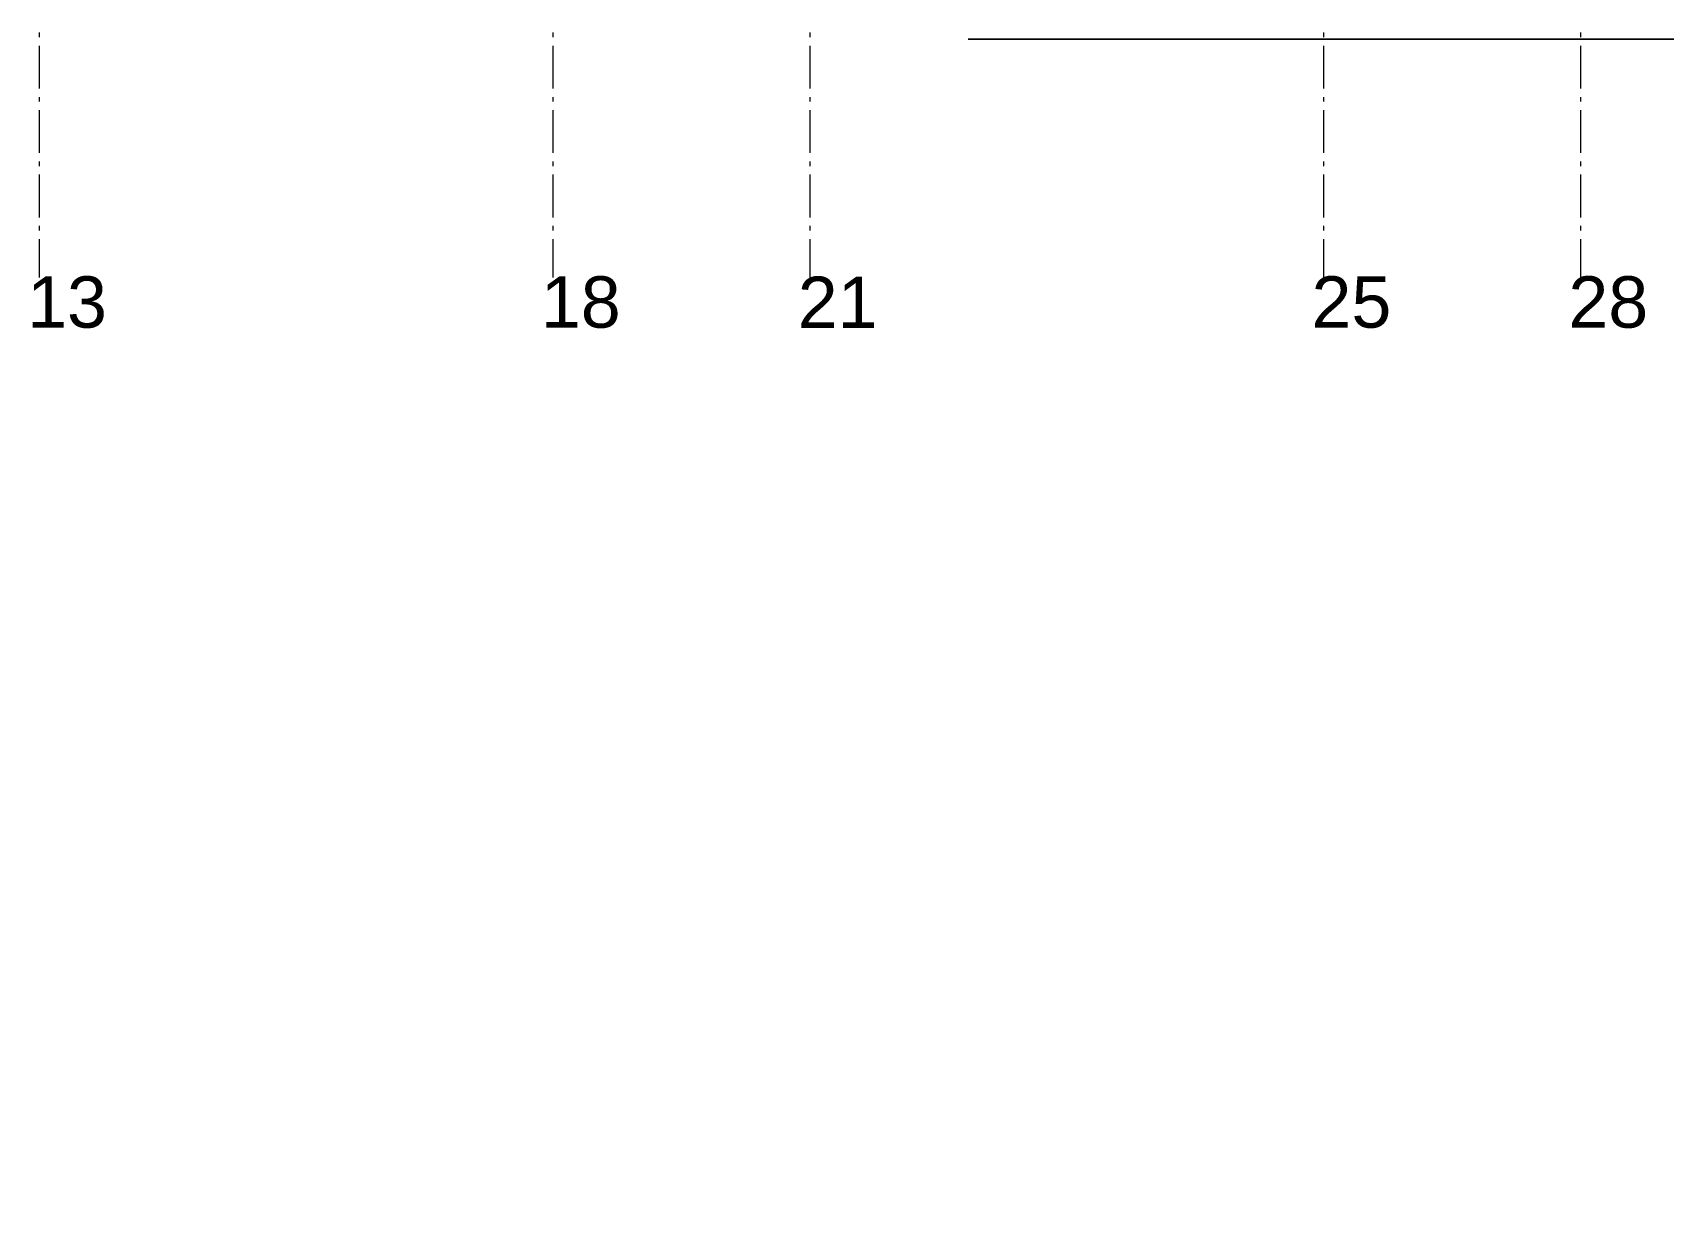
# Model space of a CAD drawing. Header units: millimetres. Extents: x -81576 to 1046824, y -248937 to 691537.
# Drawn here: x 120710 to 139755, y 637747 to 651527 of the extents above; entities that cross this region are included whole.
import ezdxf

# ---------------------------------------------------------------- set-up
doc = ezdxf.new("R2010")
doc.units = ezdxf.units.MM
doc.layers.add('PDF _Геометрия', color=7, linetype='Continuous', true_color=0x1d1d1d)
doc.layers.add('PDF _Текст', color=7, linetype='Continuous')
doc.styles.add('PDF ArialMT', font='arial.ttf')

msp = doc.modelspace()

# ---------------------------------------------------------------- linework, layer by layer
at = {"layer": 'PDF _Геометрия', "color": 7, "lineweight": 9}
for points in [[(120786, 651527), (120786, 651474.1)], [(120786, 651374.1), (120786, 650874.1)], [(126786, 651527), (126786, 651474.1)], [(126786, 651374.1), (126786, 650874.1)], [(129786, 651527), (129786, 651474.1)], [(129786, 651374.1), (129786, 650874.1)], [(135786, 651527), (135786, 651474.1)], [(135786, 651374.1), (135786, 650874.1)], [(138786, 651527), (138786, 651474.1)], [(138786, 651374.1), (138786, 650874.1)], [(120786, 650774.1), (120786, 650721.2)], [(120786, 650621.2), (120786, 650121.2)], [(126786, 650774.1), (126786, 650721.2)], [(126786, 650621.2), (126786, 650121.2)], [(129786, 650774.1), (129786, 650721.2)], [(129786, 650621.2), (129786, 650121.2)], [(135786, 650774.1), (135786, 650721.2)], [(135786, 650621.2), (135786, 650121.2)], [(138786, 650774.1), (138786, 650721.2)], [(138786, 650621.2), (138786, 650121.2)], [(120786, 650021.2), (120786, 649968.3)], [(120786, 649868.3), (120786, 649368.3)], [(126786, 650021.2), (126786, 649968.3)], [(126786, 649868.3), (126786, 649368.3)], [(129786, 650021.2), (129786, 649968.3)], [(129786, 649868.3), (129786, 649368.3)], [(135786, 650021.2), (135786, 649968.3)], [(135786, 649868.3), (135786, 649368.3)], [(138786, 650021.2), (138786, 649968.3)], [(138786, 649868.3), (138786, 649368.3)], [(120786, 649268.3), (120786, 649215.3)], [(126786, 649268.3), (126786, 649215.3)], [(129786, 649268.3), (129786, 649215.3)], [(135786, 649268.3), (135786, 649215.3)], [(138786, 649268.3), (138786, 649215.3)], [(120786, 649115.3), (120786, 648666.7)], [(126786, 649115.3), (126786, 648666.7)], [(129786, 649115.3), (129786, 648666.7)], [(135786, 649115.3), (135786, 648666.7)], [(138786, 649115.3), (138786, 648666.7)]]:
    msp.add_lwpolyline(points, dxfattribs=at)
msp.add_lwpolyline([(170086, 637747.2), (170086, 640191.1), (173836, 640191.1), (173836, 651451.1), (131636, 651451.1), (173836, 651451.1), (173836, 640191.1), (170086, 640191.1)], close=True, dxfattribs=at)

# ---------------------------------------------------------------- texts
at = {"layer": 'PDF _Текст', "char_height": 600, "attachment_point": 4, "style": 'PDF ArialMT'}
for s, insert in [('13', (120645.8, 648376.4)), ('18', (126645.8, 648376.4)), ('21', (129645.8, 648376.4)), ('25', (135645.8, 648376.4)), ('28', (138645.8, 648376.4))]:
    msp.add_mtext(s, dxfattribs=dict(at, insert=insert))

doc.saveas('drawing.dxf')
